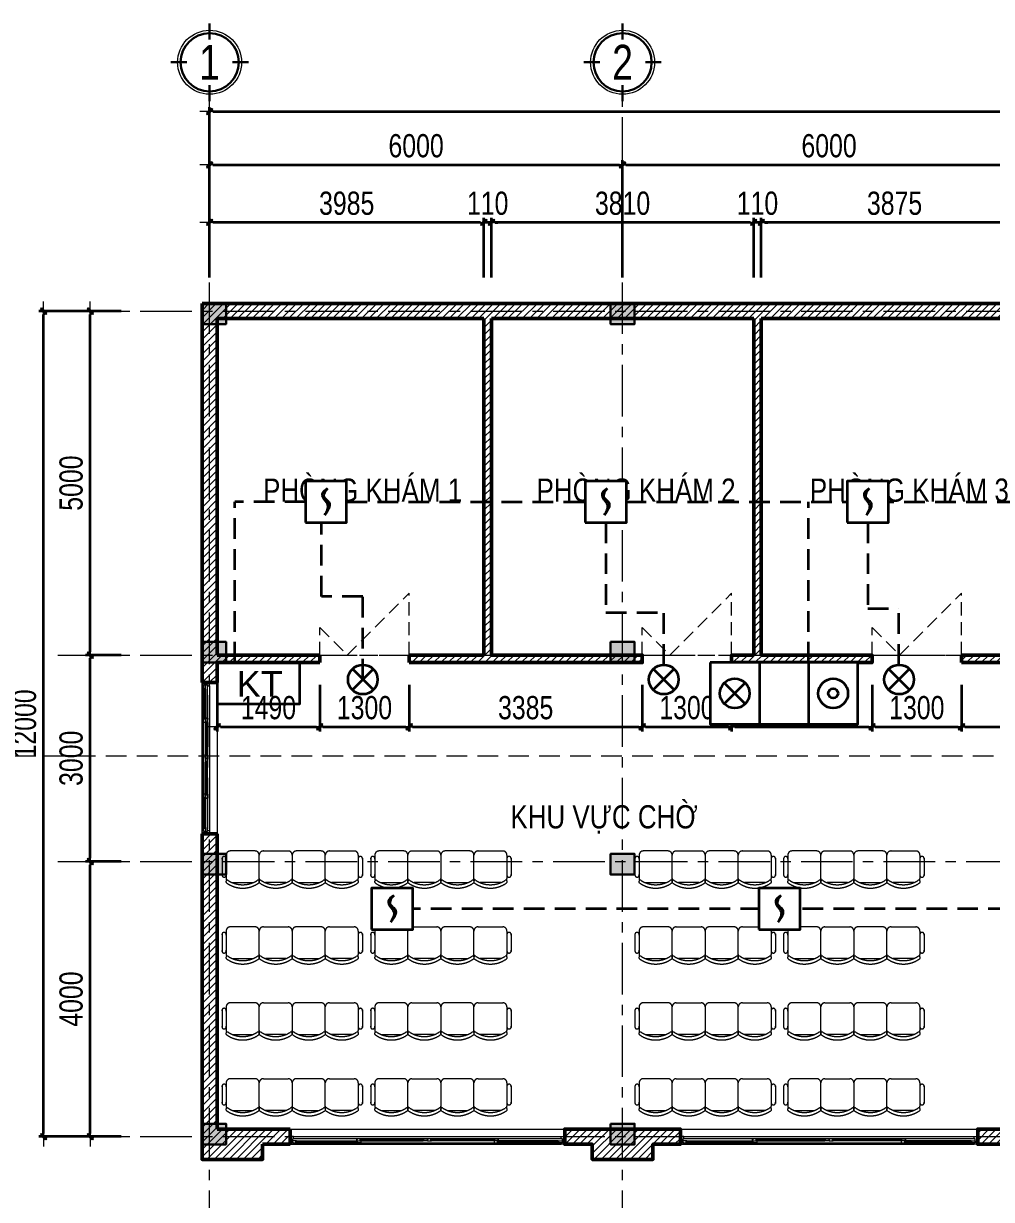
# Model space of a CAD drawing. Header units: millimetres. Extents: x 1109421 to 1726579, y -247837 to 144927.
# Drawn here: x 1458229 to 1472292, y -131558 to -114464 of the extents above; entities that cross this region are included whole.
import ezdxf
from ezdxf.enums import TextEntityAlignment as Align

# ---------------------------------------------------------------- set-up
doc = ezdxf.new("R2010")
doc.units = ezdxf.units.MM
doc.header["$LTSCALE"] = 600
doc.header["$MEASUREMENT"] = 0
doc.set_wipeout_variables(frame=1)
for name, pattern in [('00_Hidden', [2.4, 1.6, -0.8]), ('CENTER', [2, 1.25, -0.25, 0.25, -0.25]), ('DASHED', [0.75, 0.5, -0.25]), ('HIDDEN', [0.375, 0.25, -0.125])]:
    doc.linetypes.add(name, pattern=pattern)
doc.layers.get('0').update_dxf_attribs({"lineweight": 0})
doc.layers.get('Defpoints').update_dxf_attribs({"lineweight": 0})
for name, color, linetype, lineweight in [('0.15_Cua', 144, 'Continuous', 15), ('cat1', 30, 'Continuous', 50), ('cat2', 22, 'Continuous', 30), ('dim', 144, 'Continuous', 13), ('hatch1', 136, 'Continuous', 9), ('LC ISO', 153, 'Continuous', 13), ('LC MANH DUT', 35, 'HIDDEN', 5), ('LC Text2', 7, 'Continuous', 25), ('Noi that', 35, 'Continuous', 9), ('PCCC - BAOCHAY - THIETBI', 6, 'Continuous', 35), ('PCCC-BAO CHAY - DAY', 3, 'DASHED', 35), ('PCCC-BAOCHAY-THIETBI', 6, 'Continuous', 35), ('thay1', 63, 'Continuous', 18), ('truc', 76, 'CENTER', 9)]:
    doc.layers.add(name, color=color, linetype=linetype, lineweight=lineweight)
doc.styles.add('chu theo TCVN', font='arial.ttf')
doc.styles.add('EG 1', font='VHAVANB.TTF')
doc.styles.add('HOATBIF', font='hoatbif.shx', dxfattribs={"width": 0.8})
doc.styles.add('T2', font='VHARIAL.TTF', dxfattribs={"width": 0.8})
doc.styles.add('Tahoma', font='tahoma.ttf')
doc.dimstyles.new('1-135', dxfattribs={"dimscale": 135, "dimtxt": 2.5, "dimasz": 0.35, "dimexe": 0.5, "dimexo": 0, "dimgap": 0.8, "dimtad": 1, "dimdec": 0, "dimzin": 0, "dimdsep": 46, "dimtxsty": 'HOATBIF', "dimblk1": 'DOT', "dimblk2": 'DOT', "dimsah": 1, "dimcen": -1, "dimdle": 1, "dimclrd": 256, "dimclre": 256, "dimclrt": 4, "dimadec": 3, "dimazin": 2, "dimtfac": 0.333333, "dimtdec": 0, "dimtix": 1, "dimtmove": 2, "dimatfit": 3, "dimldrblk": 'DOT', "dimfxl": 1, "dimtvp": 0.833333, "dimtolj": 1, "dimtzin": 0, "dimarcsym": 0})

# ---------------------------------------------------------------- blocks, each defined once
blk = doc.blocks.new('DOT')
at = {"layer": 'dim'}
for p, q in [((-3, 0), (3, 0)), ((-1, -1), (1, 1))]:
    blk.add_line(p, q, dxfattribs=at)
blk.add_lwpolyline([(0.5, 1), (-1, -0.5), (-0.5, -1), (1, 0.5)], close=True, dxfattribs=at)
blk = doc.blocks.new('*D2103')
at = {"layer": 'Defpoints', "color": 0, "transparency": 16777216}
for p in [(45653, 105721), (3853, 103308), (45653, 103308)]:
    blk.add_point(p, dxfattribs=at)
at = {"layer": 'dim', "lineweight": -2, "transparency": 16777216}
for p, q in [((3853, 103308), (3853, 105788)), ((3900, 105721), (45606, 105721)), ((45653, 103308), (45653, 105788))]:
    blk.add_line(p, q, dxfattribs=at)
at = {"layer": 'dim', "lineweight": -2, "transparency": 16777216, "xscale": 47.25, "yscale": 47.25, "zscale": 47.25, "rotation": 180}
blk.add_blockref('DOT', (3853, 105721), dxfattribs=at)
at = {"layer": 'dim', "lineweight": -2, "transparency": 16777216, "xscale": 47.25, "yscale": 47.25, "zscale": 47.25}
blk.add_blockref('DOT', (45653, 105721), dxfattribs=at)
at = {"layer": 'dim', "color": 4, "transparency": 16777216, "insert": (25802, 105997), "char_height": 337.5, "attachment_point": 5, "style": 'HOATBIF'}
blk.add_mtext('\\A1;41800', dxfattribs=at)
blk = doc.blocks.new('_Dot')
at = {"color": 0, "linetype": 'ByBlock', "lineweight": -2}
blk.add_line((-0.5, 0), (-1, 0), dxfattribs=at)
at = {"color": 0, "linetype": 'ByBlock', "const_width": 0.5}
blk.add_lwpolyline([(-0.25, 0, 1), (0.25, 0, 1)], format="xyb", close=True, dxfattribs=at)
blk = doc.blocks.new('*D2104')
at = {"layer": 'Defpoints', "color": 0, "transparency": 16777216}
for p in [(9853, 104946), (3853, 103308), (9853, 103308)]:
    blk.add_point(p, dxfattribs=at)
at = {"layer": 'dim', "lineweight": -2, "transparency": 16777216}
for p, q in [((3853, 103308), (3853, 105013)), ((9853, 103308), (9853, 105013)), ((3900, 104946), (9806, 104946))]:
    blk.add_line(p, q, dxfattribs=at)
at = {"layer": 'dim', "lineweight": -2, "transparency": 16777216, "xscale": 47.25, "yscale": 47.25, "zscale": 47.25, "rotation": 180}
blk.add_blockref('DOT', (3853, 104946), dxfattribs=at)
at = {"layer": 'dim', "lineweight": -2, "transparency": 16777216, "xscale": 47.25, "yscale": 47.25, "zscale": 47.25}
blk.add_blockref('DOT', (9853, 104946), dxfattribs=at)
at = {"layer": 'dim', "color": 4, "transparency": 16777216, "insert": (6853, 105223), "char_height": 337.5, "attachment_point": 5, "style": 'HOATBIF'}
blk.add_mtext('\\A1;6000', dxfattribs=at)
blk = doc.blocks.new('*D2105')
at = {"layer": 'Defpoints', "color": 0, "transparency": 16777216}
for p in [(15853, 104946), (9853, 103308), (15853, 103308)]:
    blk.add_point(p, dxfattribs=at)
at = {"layer": 'dim', "lineweight": -2, "transparency": 16777216}
for p, q in [((9853, 103308), (9853, 105013)), ((15853, 103308), (15853, 105013)), ((9900, 104946), (15806, 104946))]:
    blk.add_line(p, q, dxfattribs=at)
at = {"layer": 'dim', "lineweight": -2, "transparency": 16777216, "xscale": 47.25, "yscale": 47.25, "zscale": 47.25, "rotation": 180}
blk.add_blockref('DOT', (9853, 104946), dxfattribs=at)
at = {"layer": 'dim', "lineweight": -2, "transparency": 16777216, "xscale": 47.25, "yscale": 47.25, "zscale": 47.25}
blk.add_blockref('DOT', (15853, 104946), dxfattribs=at)
at = {"layer": 'dim', "color": 4, "transparency": 16777216, "insert": (12853, 105223), "char_height": 337.5, "attachment_point": 5, "style": 'HOATBIF'}
blk.add_mtext('\\A1;6000', dxfattribs=at)
blk = doc.blocks.new('KyHieu TrucDinhVi')
at = {"color": 7, "lineweight": 30}
for p, q in [((0, 2.36), (0, 4)), ((-2.36, 0), (-4, 0)), ((2.36, 0), (4, 0)), ((0, -2.36), (0, -4))]:
    blk.add_line(p, q, dxfattribs=at)
blk.add_circle((0, 0), 3.3)
blk.add_circle((0, 0), 3, dxfattribs=at)
at = {"ltscale": 20, "style": 'Tahoma'}
blk.add_attdef('AA', text='', height=3, dxfattribs=at).set_placement((0, 0), align=Align.MIDDLE_CENTER)
blk = doc.blocks.new('*D2101')
at = {"layer": 'Defpoints', "color": 0, "transparency": 16777216}
for p in [(2119, 94821), (2567, 94821), (2567, 90821)]:
    blk.add_point(p, dxfattribs=at)
at = {"layer": 'dim', "lineweight": -2, "transparency": 16777216}
for p, q in [((2567, 94821), (2051, 94821)), ((2119, 90869), (2119, 94774)), ((2567, 90821), (2051, 90821))]:
    blk.add_line(p, q, dxfattribs=at)
at = {"layer": 'dim', "lineweight": -2, "transparency": 16777216, "xscale": 47.25, "yscale": 47.25, "zscale": 47.25}
for p, rotation in [((2119, 94821), 90), ((2119, 90821), 270)]:
    blk.add_blockref('DOT', p, dxfattribs=dict(at, rotation=rotation))
at = {"layer": 'dim', "color": 4, "transparency": 16777216, "insert": (1842, 92821), "char_height": 337.5, "attachment_point": 5, "rotation": 90, "style": 'HOATBIF'}
blk.add_mtext('\\A1;4000', dxfattribs=at)
blk = doc.blocks.new('*D2102')
at = {"layer": 'Defpoints', "color": 0, "transparency": 16777216}
for p in [(1441, 102821), (2567, 102821), (2567, 90821)]:
    blk.add_point(p, dxfattribs=at)
at = {"layer": 'dim', "lineweight": -2, "transparency": 16777216}
for p, q in [((2567, 102821), (1374, 102821)), ((1441, 90869), (1441, 102774)), ((2567, 90821), (1374, 90821))]:
    blk.add_line(p, q, dxfattribs=at)
at = {"layer": 'dim', "lineweight": -2, "transparency": 16777216, "xscale": 47.25, "yscale": 47.25, "zscale": 47.25}
for p, rotation in [((1441, 102821), 90), ((1441, 90821), 270)]:
    blk.add_blockref('DOT', p, dxfattribs=dict(at, rotation=rotation))
at = {"layer": 'dim', "color": 4, "transparency": 16777216, "insert": (1165, 96821), "char_height": 337.5, "attachment_point": 5, "rotation": 90, "style": 'HOATBIF'}
blk.add_mtext('\\A1;12000', dxfattribs=at)
blk = doc.blocks.new('dfdfdffđ')
at = {"layer": 'Noi that', "linetype": '00_Hidden'}
for p, q in [((954197, -6316), (954197, -6571)), ((954257, -6273), (954257, -6613)), ((954677, -6213), (954317, -6213)), ((954737, -6613), (954737, -6273)), ((954737, -6613), (954737, -6273)), ((954797, -6213), (955157, -6213)), ((955217, -6273), (955217, -6613)), ((955217, -6273), (955217, -6613)), ((955637, -6213), (955277, -6213)), ((955697, -6613), (955697, -6273)), ((955697, -6613), (955697, -6273)), ((955757, -6213), (956117, -6213)), ((956177, -6273), (956177, -6613)), ((956237, -6316), (956237, -6571)), ((954348, -6673), (954646, -6673)), ((955126, -6673), (954828, -6673)), ((955308, -6673), (955606, -6673)), ((956086, -6673), (955788, -6673))]:
    blk.add_line(p, q, dxfattribs=at)
for centre, radius, start, end in [((954227, -6324), 31.2, 343.7398, 196.2602), ((954317, -6273), 60, 90, 180), ((954677, -6273), 60, 0, 90), ((954797, -6273), 60, 90, 180), ((955157, -6273), 60, 0, 90), ((955277, -6273), 60, 90, 180), ((955637, -6273), 60, 0, 90), ((955757, -6273), 60, 90, 180), ((956117, -6273), 60, 0, 90), ((956207, -6324), 31.2, 343.7398, 196.2602), ((954227, -6562), 31.2, 163.7398, 16.2602), ((954275, -6660), 21.9, 57.9726, 216.6901), ((954317, -6613), 60, 180, 207.5844), ((954497, -6310), 393, 237.5758, 302.4242), ((954720, -6660), 21.9, 323.3099, 122.0274), ((954677, -6613), 60, 332.4156, 0), ((954755, -6660), 21.9, 57.9726, 216.6901), ((954797, -6613), 60, 180, 207.5844), ((954977, -6310), 393, 237.5758, 302.4242), ((955200, -6660), 21.9, 323.3099, 122.0274), ((955157, -6613), 60, 332.4156, 0), ((955235, -6660), 21.9, 57.9726, 216.6901), ((955277, -6613), 60, 180, 207.5844), ((955457, -6310), 393, 237.5758, 302.4242), ((955680, -6660), 21.9, 323.3099, 122.0274), ((955637, -6613), 60, 332.4156, 0), ((955715, -6660), 21.9, 57.9726, 216.6901), ((955757, -6613), 60, 180, 207.5844), ((955937, -6310), 393, 237.5758, 302.4242), ((956160, -6660), 21.9, 323.3099, 122.0274), ((956117, -6613), 60, 332.4156, 0), ((956207, -6562), 31.2, 163.7398, 16.2602), ((954497, -6353), 400, 233.1301, 306.8699), ((954977, -6353), 400, 233.1301, 306.8699), ((955457, -6353), 400, 233.1301, 306.8699), ((955937, -6353), 400, 233.1301, 306.8699)]:
    blk.add_arc(centre, radius, start, end, dxfattribs=at)
blk = doc.blocks.new('*D2099')
at = {"layer": 'Defpoints', "color": 0, "transparency": 16777216}
for p in [(2119, 97821), (2567, 97821), (2567, 94821)]:
    blk.add_point(p, dxfattribs=at)
at = {"layer": 'dim', "lineweight": -2, "transparency": 16777216}
for p, q in [((2567, 97821), (2051, 97821)), ((2119, 94869), (2119, 97774)), ((2567, 94821), (2051, 94821))]:
    blk.add_line(p, q, dxfattribs=at)
at = {"layer": 'dim', "lineweight": -2, "transparency": 16777216, "xscale": 47.25, "yscale": 47.25, "zscale": 47.25}
for p, rotation in [((2119, 97821), 90), ((2119, 94821), 270)]:
    blk.add_blockref('DOT', p, dxfattribs=dict(at, rotation=rotation))
at = {"layer": 'dim', "color": 4, "transparency": 16777216, "insert": (1842, 96321), "char_height": 337.5, "attachment_point": 5, "rotation": 90, "style": 'HOATBIF'}
blk.add_mtext('\\A1;3000', dxfattribs=at)
blk = doc.blocks.new('*D2100')
at = {"layer": 'Defpoints', "color": 0, "transparency": 16777216}
for p in [(2119, 102821), (2567, 102821), (2567, 97821)]:
    blk.add_point(p, dxfattribs=at)
at = {"layer": 'dim', "lineweight": -2, "transparency": 16777216}
for p, q in [((2567, 102821), (2051, 102821)), ((2119, 97869), (2119, 102774)), ((2567, 97821), (2051, 97821))]:
    blk.add_line(p, q, dxfattribs=at)
at = {"layer": 'dim', "lineweight": -2, "transparency": 16777216, "xscale": 47.25, "yscale": 47.25, "zscale": 47.25}
for p, rotation in [((2119, 102821), 90), ((2119, 97821), 270)]:
    blk.add_blockref('DOT', p, dxfattribs=dict(at, rotation=rotation))
at = {"layer": 'dim', "color": 4, "transparency": 16777216, "insert": (1842, 100321), "char_height": 337.5, "attachment_point": 5, "rotation": 90, "style": 'HOATBIF'}
blk.add_mtext('\\A1;5000', dxfattribs=at)
blk = doc.blocks.new('COT BT')
at = {"layer": 'cat2', "ltscale": 2}
h = blk.add_hatch(color=256, dxfattribs=at)
h.dxf.hatch_style = 1
h.paths.add_polyline_path([(240, 190), (-110, 190), (-110, -110), (240, -110)])
blk.add_lwpolyline([(-110, 190), (240, 190), (240, -110), (-110, -110)], close=True, dxfattribs=at)
blk = doc.blocks.new('*D2183')
at = {"layer": 'Defpoints', "color": 0, "transparency": 16777216}
for p in [(11868, 104111), (11868, 103308), (15743, 103308)]:
    blk.add_point(p, dxfattribs=at)
at = {"layer": 'dim', "lineweight": -2, "transparency": 16777216}
for p, q in [((11868, 103308), (11868, 104178)), ((15696, 104111), (11915, 104111)), ((15743, 103308), (15743, 104178))]:
    blk.add_line(p, q, dxfattribs=at)
at = {"layer": 'dim', "lineweight": -2, "transparency": 16777216, "xscale": 47.25, "yscale": 47.25, "zscale": 47.25, "rotation": 180}
blk.add_blockref('DOT', (11868, 104111), dxfattribs=at)
at = {"layer": 'dim', "lineweight": -2, "transparency": 16777216, "xscale": 47.25, "yscale": 47.25, "zscale": 47.25}
blk.add_blockref('DOT', (15743, 104111), dxfattribs=at)
at = {"layer": 'dim', "color": 4, "transparency": 16777216, "insert": (13805, 104387), "char_height": 337.5, "attachment_point": 5, "style": 'HOATBIF'}
blk.add_mtext('\\A1;3875', dxfattribs=at)
blk = doc.blocks.new('*D2184')
at = {"layer": 'Defpoints', "color": 0, "transparency": 16777216}
for p in [(11758, 104111), (11758, 103308), (11868, 103308)]:
    blk.add_point(p, dxfattribs=at)
at = {"layer": 'dim', "lineweight": -2, "transparency": 16777216}
for p, q in [((11711, 104111), (11663, 104111)), ((11758, 103308), (11758, 104178)), ((11868, 104111), (11758, 104111)), ((11868, 103308), (11868, 104178)), ((11915, 104111), (11962, 104111))]:
    blk.add_line(p, q, dxfattribs=at)
at = {"layer": 'dim', "lineweight": -2, "transparency": 16777216, "xscale": 47.25, "yscale": 47.25, "zscale": 47.25}
blk.add_blockref('DOT', (11758, 104111), dxfattribs=at)
at = {"layer": 'dim', "lineweight": -2, "transparency": 16777216, "xscale": 47.25, "yscale": 47.25, "zscale": 47.25, "rotation": 180}
blk.add_blockref('DOT', (11868, 104111), dxfattribs=at)
at = {"layer": 'dim', "color": 4, "transparency": 16777216, "insert": (11813, 104387), "char_height": 337.5, "attachment_point": 5, "style": 'HOATBIF'}
blk.add_mtext('\\A1;110', dxfattribs=at)
blk = doc.blocks.new('*D2185')
at = {"layer": 'Defpoints', "color": 0, "transparency": 16777216}
for p in [(7948, 104111), (7948, 103308), (11758, 103308)]:
    blk.add_point(p, dxfattribs=at)
at = {"layer": 'dim', "lineweight": -2, "transparency": 16777216}
for p, q in [((7948, 103308), (7948, 104178)), ((11711, 104111), (7995, 104111)), ((11758, 103308), (11758, 104178))]:
    blk.add_line(p, q, dxfattribs=at)
at = {"layer": 'dim', "lineweight": -2, "transparency": 16777216, "xscale": 47.25, "yscale": 47.25, "zscale": 47.25, "rotation": 180}
blk.add_blockref('DOT', (7948, 104111), dxfattribs=at)
at = {"layer": 'dim', "lineweight": -2, "transparency": 16777216, "xscale": 47.25, "yscale": 47.25, "zscale": 47.25}
blk.add_blockref('DOT', (11758, 104111), dxfattribs=at)
at = {"layer": 'dim', "color": 4, "transparency": 16777216, "insert": (9853, 104387), "char_height": 337.5, "attachment_point": 5, "style": 'HOATBIF'}
blk.add_mtext('\\A1;3810', dxfattribs=at)
blk = doc.blocks.new('*D2186')
at = {"layer": 'Defpoints', "color": 0, "transparency": 16777216}
for p in [(7838, 104111), (7838, 103308), (7948, 103308)]:
    blk.add_point(p, dxfattribs=at)
at = {"layer": 'dim', "lineweight": -2, "transparency": 16777216}
for p, q in [((7791, 104111), (7743, 104111)), ((7838, 103308), (7838, 104178)), ((7948, 104111), (7838, 104111)), ((7948, 103308), (7948, 104178)), ((7995, 104111), (8042, 104111))]:
    blk.add_line(p, q, dxfattribs=at)
at = {"layer": 'dim', "lineweight": -2, "transparency": 16777216, "xscale": 47.25, "yscale": 47.25, "zscale": 47.25}
blk.add_blockref('DOT', (7838, 104111), dxfattribs=at)
at = {"layer": 'dim', "lineweight": -2, "transparency": 16777216, "xscale": 47.25, "yscale": 47.25, "zscale": 47.25, "rotation": 180}
blk.add_blockref('DOT', (7948, 104111), dxfattribs=at)
at = {"layer": 'dim', "color": 4, "transparency": 16777216, "insert": (7893, 104387), "char_height": 337.5, "attachment_point": 5, "style": 'HOATBIF'}
blk.add_mtext('\\A1;110', dxfattribs=at)
blk = doc.blocks.new('*D2187')
at = {"layer": 'Defpoints', "color": 0, "transparency": 16777216}
for p in [(3853, 104111), (3853, 103308), (7838, 103308)]:
    blk.add_point(p, dxfattribs=at)
at = {"layer": 'dim', "lineweight": -2, "transparency": 16777216}
for p, q in [((3853, 103308), (3853, 104178)), ((7791, 104111), (3900, 104111)), ((7838, 103308), (7838, 104178))]:
    blk.add_line(p, q, dxfattribs=at)
at = {"layer": 'dim', "lineweight": -2, "transparency": 16777216, "xscale": 47.25, "yscale": 47.25, "zscale": 47.25, "rotation": 180}
blk.add_blockref('DOT', (3853, 104111), dxfattribs=at)
at = {"layer": 'dim', "lineweight": -2, "transparency": 16777216, "xscale": 47.25, "yscale": 47.25, "zscale": 47.25}
blk.add_blockref('DOT', (7838, 104111), dxfattribs=at)
at = {"layer": 'dim', "color": 4, "transparency": 16777216, "insert": (5845, 104387), "char_height": 337.5, "attachment_point": 5, "style": 'HOATBIF'}
blk.add_mtext('\\A1;3985', dxfattribs=at)
blk = doc.blocks.new('*U619')
for p, q in [((50, 0), (3940, 0)), ((50, -110), (3940, -110)), ((95, -20), (968, -20)), ((1028, -50), (1935, -50)), ((1028, -80), (1935, -80)), ((2963, -50), (2055, -50)), ((2963, -80), (2055, -80)), ((3895, -20), (3023, -20)), ((3895, -50), (3023, -50))]:
    blk.add_line(p, q)
at = {"color": 8, "lineweight": 5}
for p, q in [((50, -20), (3940, -20)), ((3940, -80), (50, -80)), ((95, -30), (968, -30)), ((95, -40), (968, -40)), ((95, -50), (968, -50)), ((1028, -60), (1935, -60)), ((1028, -70), (1935, -70)), ((2963, -60), (2055, -60)), ((2963, -70), (2055, -70)), ((3895, -30), (3023, -30)), ((3895, -40), (3023, -40))]:
    blk.add_line(p, q, dxfattribs=at)
for points in [[(50, -20), (35, -20), (35, -80), (50, -80), (50, -110), (0, -110), (0, 0), (0, 0), (0, 0), (50, 0), (50, -20), (35, -20)], [(3940, -20), (3955, -20), (3955, -80), (3940, -80), (3940, -110), (3990, -110), (3990, 0), (3990, 0), (3990, 0), (3940, 0), (3940, -20), (3955, -20)], [(95, -40), (95, -50), (35, -50), (35, -20), (95, -20), (95, -30), (85, -30), (85, -40), (95, -40)], [(968, -40), (968, -50), (1028, -50), (1028, -20), (968, -20), (968, -30), (978, -30), (978, -40), (968, -40)], [(1028, -70), (1028, -80), (968, -80), (968, -50), (1028, -50), (1028, -60), (1018, -60), (1018, -70), (1028, -70)], [(968, -50), (968, -80), (983, -80)], [(1935, -70), (1935, -80), (1995, -80), (1995, -50), (1935, -50), (1935, -60), (1945, -60), (1945, -70), (1935, -70)], [(1995, -50), (1995, -80), (1980, -80)], [(1995, -50), (1995, -80), (2010, -80)], [(2055, -70), (2055, -80), (1995, -80), (1995, -50), (2055, -50), (2055, -60), (2045, -60), (2045, -70), (2055, -70)], [(3023, -40), (3023, -50), (2963, -50), (2963, -20), (3023, -20), (3023, -30), (3013, -30), (3013, -40), (3023, -40)], [(2963, -70), (2963, -80), (3023, -80), (3023, -50), (2963, -50), (2963, -60), (2973, -60), (2973, -70), (2963, -70)], [(3023, -50), (3023, -80), (3008, -80)], [(3895, -40), (3895, -50), (3955, -50), (3955, -20), (3895, -20), (3895, -30), (3905, -30), (3905, -40), (3895, -40)]]:
    blk.add_lwpolyline(points)
for centre, start, end in [((94, -32), 14.2151, 83.5658), ((94, -38), 276.4342, 345.7849), ((968, -32), 96.4342, 165.7849), ((968, -38), 194.2151, 263.5658), ((1027, -62), 14.2151, 83.5658), ((1027, -68), 276.4342, 345.7849), ((1936, -62), 96.4342, 165.7849), ((1936, -68), 194.2151, 263.5658), ((2054, -62), 14.2151, 83.5658), ((2054, -68), 276.4342, 345.7849), ((2963, -62), 96.4342, 165.7849), ((2963, -68), 194.2151, 263.5658), ((3022, -32), 14.2151, 83.5658), ((3022, -38), 276.4342, 345.7849), ((3896, -32), 96.4342, 165.7849), ((3896, -38), 194.2151, 263.5658)]:
    blk.add_arc(centre, 8.25, start, end, dxfattribs=at)
blk = doc.blocks.new('*U618')
for p, q in [((50, 0), (4270, 0)), ((50, -110), (4270, -110)), ((95, -20), (1050, -20)), ((1110, -50), (2100, -50)), ((1110, -80), (2100, -80)), ((3210, -50), (2220, -50)), ((3210, -80), (2220, -80)), ((4225, -20), (3270, -20)), ((4225, -50), (3270, -50))]:
    blk.add_line(p, q)
at = {"color": 8, "lineweight": 5}
for p, q in [((50, -20), (4270, -20)), ((4270, -80), (50, -80)), ((95, -30), (1050, -30)), ((95, -40), (1050, -40)), ((95, -50), (1050, -50)), ((1110, -60), (2100, -60)), ((1110, -70), (2100, -70)), ((3210, -60), (2220, -60)), ((3210, -70), (2220, -70)), ((4225, -30), (3270, -30)), ((4225, -40), (3270, -40))]:
    blk.add_line(p, q, dxfattribs=at)
for points in [[(50, -20), (35, -20), (35, -80), (50, -80), (50, -110), (0, -110), (0, 0), (0, 0), (0, 0), (50, 0), (50, -20), (35, -20)], [(4270, -20), (4285, -20), (4285, -80), (4270, -80), (4270, -110), (4320, -110), (4320, 0), (4320, 0), (4320, 0), (4270, 0), (4270, -20), (4285, -20)], [(95, -40), (95, -50), (35, -50), (35, -20), (95, -20), (95, -30), (85, -30), (85, -40), (95, -40)], [(1050, -40), (1050, -50), (1110, -50), (1110, -20), (1050, -20), (1050, -30), (1060, -30), (1060, -40), (1050, -40)], [(1110, -70), (1110, -80), (1050, -80), (1050, -50), (1110, -50), (1110, -60), (1100, -60), (1100, -70), (1110, -70)], [(1050, -50), (1050, -80), (1065, -80)], [(2100, -70), (2100, -80), (2160, -80), (2160, -50), (2100, -50), (2100, -60), (2110, -60), (2110, -70), (2100, -70)], [(2160, -50), (2160, -80), (2145, -80)], [(2160, -50), (2160, -80), (2175, -80)], [(2220, -70), (2220, -80), (2160, -80), (2160, -50), (2220, -50), (2220, -60), (2210, -60), (2210, -70), (2220, -70)], [(3270, -40), (3270, -50), (3210, -50), (3210, -20), (3270, -20), (3270, -30), (3260, -30), (3260, -40), (3270, -40)], [(3210, -70), (3210, -80), (3270, -80), (3270, -50), (3210, -50), (3210, -60), (3220, -60), (3220, -70), (3210, -70)], [(3270, -50), (3270, -80), (3255, -80)], [(4225, -40), (4225, -50), (4285, -50), (4285, -20), (4225, -20), (4225, -30), (4235, -30), (4235, -40), (4225, -40)]]:
    blk.add_lwpolyline(points)
for centre, start, end in [((94, -32), 14.2151, 83.5658), ((94, -38), 276.4342, 345.7849), ((1051, -32), 96.4342, 165.7849), ((1051, -38), 194.2151, 263.5658), ((1109, -62), 14.2151, 83.5658), ((1109, -68), 276.4342, 345.7849), ((2101, -62), 96.4342, 165.7849), ((2101, -68), 194.2151, 263.5658), ((2219, -62), 14.2151, 83.5658), ((2219, -68), 276.4342, 345.7849), ((3211, -62), 96.4342, 165.7849), ((3211, -68), 194.2151, 263.5658), ((3269, -32), 14.2151, 83.5658), ((3269, -38), 276.4342, 345.7849), ((4226, -32), 96.4342, 165.7849), ((4226, -38), 194.2151, 263.5658)]:
    blk.add_arc(centre, 8.25, start, end, dxfattribs=at)
blk = doc.blocks.new('*U605')
for p, q in [((50, 0), (2151, 0)), ((50, -110), (2151, -110)), ((95, -20), (520, -20)), ((580, -50), (1040, -50)), ((580, -80), (1040, -80)), ((1621, -50), (1160, -50)), ((1621, -80), (1160, -80)), ((2106, -20), (1681, -20)), ((2106, -50), (1681, -50))]:
    blk.add_line(p, q)
at = {"color": 8, "lineweight": 5}
for p, q in [((50, -20), (2151, -20)), ((2151, -80), (50, -80)), ((95, -30), (520, -30)), ((95, -40), (520, -40)), ((95, -50), (520, -50)), ((580, -60), (1040, -60)), ((580, -70), (1040, -70)), ((1621, -60), (1160, -60)), ((1621, -70), (1160, -70)), ((2106, -30), (1681, -30)), ((2106, -40), (1681, -40))]:
    blk.add_line(p, q, dxfattribs=at)
for points in [[(50, -20), (35, -20), (35, -80), (50, -80), (50, -110), (0, -110), (0, 0), (0, 0), (0, 0), (50, 0), (50, -20), (35, -20)], [(2151, -20), (2166, -20), (2166, -80), (2151, -80), (2151, -110), (2201, -110), (2201, 0), (2201, 0), (2201, 0), (2151, 0), (2151, -20), (2166, -20)], [(95, -40), (95, -50), (35, -50), (35, -20), (95, -20), (95, -30), (85, -30), (85, -40), (95, -40)], [(520, -40), (520, -50), (580, -50), (580, -20), (520, -20), (520, -30), (530, -30), (530, -40), (520, -40)], [(580, -70), (580, -80), (520, -80), (520, -50), (580, -50), (580, -60), (570, -60), (570, -70), (580, -70)], [(520, -50), (520, -80), (535, -80)], [(1040, -70), (1040, -80), (1100, -80), (1100, -50), (1040, -50), (1040, -60), (1050, -60), (1050, -70), (1040, -70)], [(1100, -50), (1100, -80), (1085, -80)], [(1100, -50), (1100, -80), (1115, -80)], [(1160, -70), (1160, -80), (1100, -80), (1100, -50), (1160, -50), (1160, -60), (1150, -60), (1150, -70), (1160, -70)], [(1681, -40), (1681, -50), (1621, -50), (1621, -20), (1681, -20), (1681, -30), (1671, -30), (1671, -40), (1681, -40)], [(1621, -70), (1621, -80), (1681, -80), (1681, -50), (1621, -50), (1621, -60), (1631, -60), (1631, -70), (1621, -70)], [(1681, -50), (1681, -80), (1666, -80)], [(2106, -40), (2106, -50), (2166, -50), (2166, -20), (2106, -20), (2106, -30), (2116, -30), (2116, -40), (2106, -40)]]:
    blk.add_lwpolyline(points)
for centre, start, end in [((94, -32), 14.2151, 83.5658), ((94, -38), 276.4342, 345.7849), ((521, -32), 96.4342, 165.7849), ((521, -38), 194.2151, 263.5658), ((579, -62), 14.2151, 83.5658), ((579, -68), 276.4342, 345.7849), ((1041, -62), 96.4342, 165.7849), ((1041, -68), 194.2151, 263.5658), ((1160, -62), 14.2151, 83.5658), ((1160, -68), 276.4342, 345.7849), ((1622, -62), 96.4342, 165.7849), ((1622, -68), 194.2151, 263.5658), ((1680, -32), 14.2151, 83.5658), ((1680, -38), 276.4342, 345.7849), ((2107, -32), 96.4342, 165.7849), ((2107, -38), 194.2151, 263.5658)]:
    blk.add_arc(centre, 8.25, start, end, dxfattribs=at)
blk = doc.blocks.new('*D2113')
at = {"layer": 'Defpoints', "color": 0, "transparency": 16777216}
for p in [(3963, 97391), (5453, 97391), (5453, 96778)]:
    blk.add_point(p, dxfattribs=at)
at = {"layer": 'dim', "lineweight": -2, "transparency": 16777216}
for p, q in [((3963, 97391), (3963, 96711)), ((5453, 97391), (5453, 96711)), ((4010, 96778), (5406, 96778))]:
    blk.add_line(p, q, dxfattribs=at)
at = {"layer": 'dim', "lineweight": -2, "transparency": 16777216, "xscale": 47.25, "yscale": 47.25, "zscale": 47.25, "rotation": 180}
blk.add_blockref('DOT', (3963, 96778), dxfattribs=at)
at = {"layer": 'dim', "lineweight": -2, "transparency": 16777216, "xscale": 47.25, "yscale": 47.25, "zscale": 47.25}
blk.add_blockref('DOT', (5453, 96778), dxfattribs=at)
at = {"layer": 'dim', "color": 4, "transparency": 16777216, "insert": (4708, 97055), "char_height": 337.5, "attachment_point": 5, "style": 'HOATBIF'}
blk.add_mtext('\\A1;1490', dxfattribs=at)
blk = doc.blocks.new('*D2114')
at = {"layer": 'Defpoints', "color": 0, "transparency": 16777216}
for p in [(5453, 97391), (6753, 97391), (6753, 96778)]:
    blk.add_point(p, dxfattribs=at)
at = {"layer": 'dim', "lineweight": -2, "transparency": 16777216}
for p, q in [((5453, 97391), (5453, 96711)), ((6753, 97391), (6753, 96711)), ((5500, 96778), (6706, 96778))]:
    blk.add_line(p, q, dxfattribs=at)
at = {"layer": 'dim', "lineweight": -2, "transparency": 16777216, "xscale": 47.25, "yscale": 47.25, "zscale": 47.25, "rotation": 180}
blk.add_blockref('DOT', (5453, 96778), dxfattribs=at)
at = {"layer": 'dim', "lineweight": -2, "transparency": 16777216, "xscale": 47.25, "yscale": 47.25, "zscale": 47.25}
blk.add_blockref('DOT', (6753, 96778), dxfattribs=at)
at = {"layer": 'dim', "color": 4, "transparency": 16777216, "insert": (6103, 97055), "char_height": 337.5, "attachment_point": 5, "style": 'HOATBIF'}
blk.add_mtext('\\A1;1300', dxfattribs=at)
blk = doc.blocks.new('*D2115')
at = {"layer": 'Defpoints', "color": 0, "transparency": 16777216}
for p in [(6753, 97391), (10138, 97391), (10138, 96778)]:
    blk.add_point(p, dxfattribs=at)
at = {"layer": 'dim', "lineweight": -2, "transparency": 16777216}
for p, q in [((6753, 97391), (6753, 96711)), ((10138, 97391), (10138, 96711)), ((6800, 96778), (10091, 96778))]:
    blk.add_line(p, q, dxfattribs=at)
at = {"layer": 'dim', "lineweight": -2, "transparency": 16777216, "xscale": 47.25, "yscale": 47.25, "zscale": 47.25, "rotation": 180}
blk.add_blockref('DOT', (6753, 96778), dxfattribs=at)
at = {"layer": 'dim', "lineweight": -2, "transparency": 16777216, "xscale": 47.25, "yscale": 47.25, "zscale": 47.25}
blk.add_blockref('DOT', (10138, 96778), dxfattribs=at)
at = {"layer": 'dim', "color": 4, "transparency": 16777216, "insert": (8445, 97055), "char_height": 337.5, "attachment_point": 5, "style": 'HOATBIF'}
blk.add_mtext('\\A1;3385', dxfattribs=at)
blk = doc.blocks.new('*D2116')
at = {"layer": 'Defpoints', "color": 0, "transparency": 16777216}
for p in [(10138, 97391), (11438, 97391), (11438, 96778)]:
    blk.add_point(p, dxfattribs=at)
at = {"layer": 'dim', "lineweight": -2, "transparency": 16777216}
for p, q in [((10138, 97391), (10138, 96711)), ((11438, 97391), (11438, 96711)), ((10185, 96778), (11391, 96778))]:
    blk.add_line(p, q, dxfattribs=at)
at = {"layer": 'dim', "lineweight": -2, "transparency": 16777216, "xscale": 47.25, "yscale": 47.25, "zscale": 47.25, "rotation": 180}
blk.add_blockref('DOT', (10138, 96778), dxfattribs=at)
at = {"layer": 'dim', "lineweight": -2, "transparency": 16777216, "xscale": 47.25, "yscale": 47.25, "zscale": 47.25}
blk.add_blockref('DOT', (11438, 96778), dxfattribs=at)
at = {"layer": 'dim', "color": 4, "transparency": 16777216, "insert": (10788, 97055), "char_height": 337.5, "attachment_point": 5, "style": 'HOATBIF'}
blk.add_mtext('\\A1;1300', dxfattribs=at)
blk = doc.blocks.new('*D2117')
at = {"layer": 'Defpoints', "color": 0, "transparency": 16777216}
for p in [(11438, 97391), (13478, 97391), (13478, 96778)]:
    blk.add_point(p, dxfattribs=at)
at = {"layer": 'dim', "lineweight": -2, "transparency": 16777216}
for p, q in [((11438, 97391), (11438, 96711)), ((13478, 97391), (13478, 96711)), ((11485, 96778), (13431, 96778))]:
    blk.add_line(p, q, dxfattribs=at)
at = {"layer": 'dim', "lineweight": -2, "transparency": 16777216, "xscale": 47.25, "yscale": 47.25, "zscale": 47.25, "rotation": 180}
blk.add_blockref('DOT', (11438, 96778), dxfattribs=at)
at = {"layer": 'dim', "lineweight": -2, "transparency": 16777216, "xscale": 47.25, "yscale": 47.25, "zscale": 47.25}
blk.add_blockref('DOT', (13478, 96778), dxfattribs=at)
at = {"layer": 'dim', "color": 4, "transparency": 16777216, "insert": (12458, 97055), "char_height": 337.5, "attachment_point": 5, "style": 'HOATBIF'}
blk.add_mtext('\\A1;2040', dxfattribs=at)
blk = doc.blocks.new('*D2118')
at = {"layer": 'Defpoints', "color": 0, "transparency": 16777216}
for p in [(13478, 97391), (14778, 97391), (14778, 96778)]:
    blk.add_point(p, dxfattribs=at)
at = {"layer": 'dim', "lineweight": -2, "transparency": 16777216}
for p, q in [((13478, 97391), (13478, 96711)), ((14778, 97391), (14778, 96711)), ((13525, 96778), (14731, 96778))]:
    blk.add_line(p, q, dxfattribs=at)
at = {"layer": 'dim', "lineweight": -2, "transparency": 16777216, "xscale": 47.25, "yscale": 47.25, "zscale": 47.25, "rotation": 180}
blk.add_blockref('DOT', (13478, 96778), dxfattribs=at)
at = {"layer": 'dim', "lineweight": -2, "transparency": 16777216, "xscale": 47.25, "yscale": 47.25, "zscale": 47.25}
blk.add_blockref('DOT', (14778, 96778), dxfattribs=at)
at = {"layer": 'dim', "color": 4, "transparency": 16777216, "insert": (14128, 97055), "char_height": 337.5, "attachment_point": 5, "style": 'HOATBIF'}
blk.add_mtext('\\A1;1300', dxfattribs=at)
blk = doc.blocks.new('*D2119')
at = {"layer": 'Defpoints', "color": 0, "transparency": 16777216}
for p in [(14778, 97391), (19243, 97391), (19243, 96778)]:
    blk.add_point(p, dxfattribs=at)
at = {"layer": 'dim', "lineweight": -2, "transparency": 16777216}
for p, q in [((14778, 97391), (14778, 96711)), ((19243, 97391), (19243, 96711)), ((14825, 96778), (19196, 96778))]:
    blk.add_line(p, q, dxfattribs=at)
at = {"layer": 'dim', "lineweight": -2, "transparency": 16777216, "xscale": 47.25, "yscale": 47.25, "zscale": 47.25, "rotation": 180}
blk.add_blockref('DOT', (14778, 96778), dxfattribs=at)
at = {"layer": 'dim', "lineweight": -2, "transparency": 16777216, "xscale": 47.25, "yscale": 47.25, "zscale": 47.25}
blk.add_blockref('DOT', (19243, 96778), dxfattribs=at)
at = {"layer": 'dim', "color": 4, "transparency": 16777216, "insert": (17010, 97055), "char_height": 337.5, "attachment_point": 5, "style": 'HOATBIF'}
blk.add_mtext('\\A1;4465', dxfattribs=at)
blk = doc.blocks.new('HOP KY THUAT')
at = {"layer": 'PCCC-BAOCHAY-THIETBI'}
blk.add_lwpolyline([(0, 4), (0, 0), (8, 0), (8, 4)], close=True, dxfattribs=at)
at = {"layer": 'PCCC-BAOCHAY-THIETBI', "style": 'chu theo TCVN'}
blk.add_text('KT', height=2.5, dxfattribs=at).set_placement((1.89, 0.69))
blk = doc.blocks.new('TO HOP')
blk.add_wipeout([(0, 3.333), (0, 0), (8, 0), (8, 3.333)])
at = {"layer": 'PCCC - BAOCHAY - THIETBI'}
for p, q in [((2.667, 3.333), (2.667, 0)), ((5.333, 3.333), (5.333, 0)), ((0.765, 2.235), (1.902, 1.098)), ((0.765, 1.098), (1.902, 2.235))]:
    blk.add_line(p, q, dxfattribs=at)
blk.add_lwpolyline([(0, 3.333), (0, 0), (8, 0), (8, 3.333)], close=True, dxfattribs=at)
for centre, radius in [((1.333, 1.667), 0.804), ((6.667, 1.667), 0.804), ((6.667, 1.667), 0.264)]:
    blk.add_circle(centre, radius, dxfattribs=at)
blk = doc.blocks.new('DAU BAO KHOI')
blk.add_wipeout([(-2, 2), (-2, -2), (2, -2), (2, 2)])
at = {"layer": 'PCCC - BAOCHAY - THIETBI'}
blk.add_lwpolyline([(-2, -2), (2, -2), (2, 2), (-2, 2)], close=True, dxfattribs=at)
for points in [[(0.15, 1.3), (-0.36, 0.73), (-0.18, 0.21), (0.16, -0.29), (-0.15, -1.3)], [(0.15, 1.3), (-0.22, 0.49), (0.27, -0.05), (-0.15, -1.3)]]:
    blk.add_spline(points, degree=3, dxfattribs=at)
blk = doc.blocks.new('den bao chay phong')
at = {"layer": 'PCCC - BAOCHAY - THIETBI'}
for p, q in [((1153511, 58869), (1153816, 58564)), ((1153511, 58564), (1153816, 58869))]:
    blk.add_line(p, q, dxfattribs=at)
blk.add_ellipse((1153663, 58716), major_axis=(152, 152), ratio=1, start_param=5.497787, end_param=11.780972, dxfattribs=at)
blk = doc.blocks.new('A$C08333679')
at = {"layer": 'hatch1'}
h = blk.add_hatch(dxfattribs=at)
h.set_pattern_fill('ANSI31', color=256, scale=600)
h.set_pattern_definition([(45, (-2017327.61, 46159.94), (-53.0330086, 53.0330086), [])])
h.paths.add_polyline_path([(5022.8, 90931.4), (4622.8, 90931.4), (3962.8, 90931.4), (3962.8, 95221.4), (3742.8, 95221.4), (3742.8, 90711.4), (3742.8, 90491.4), (4622.8, 90491.4), (4622.8, 90711.4), (5022.8, 90711.4)])
h.paths.add_polyline_path([(10692.8, 90931.4), (10292.8, 90931.4), (9412.8, 90931.4), (9012.8, 90931.4), (9012.8, 90711.4), (9412.8, 90711.4), (9412.8, 90491.4), (10292.8, 90491.4), (10292.8, 90711.4), (10692.8, 90711.4)])
h.paths.add_polyline_path([(15412.8, 90931.4), (15012.8, 90931.4), (15012.8, 90711.4), (15412.8, 90711.4), (15412.8, 90491.4), (16292.8, 90491.4), (16292.8, 90711.4), (16692.8, 90711.4), (16692.8, 90931.4), (16292.8, 90931.4)])
h.paths.add_polyline_path([(21012.8, 90711.4), (21012.8, 90931.4), (20132.8, 90931.4), (19732.8, 90931.4), (19732.8, 90711.4), (20132.8, 90711.4), (20132.8, 90491.4), (21012.8, 90491.4)])
h.paths.add_polyline_path([(20682.8, 94931.4), (20462.8, 94931.4), (20462.8, 90931.4), (20682.8, 90931.4)])
h.paths.add_polyline_path([(23692.8, 90931.4), (22812.8, 90931.4), (22812.8, 90711.4), (22812.8, 90491.4), (23692.8, 90491.4)])
h.paths.add_polyline_path([(29292.8, 90931.4), (28892.8, 90931.4), (28012.8, 90931.4), (28012.8, 90711.4), (28012.8, 90491.4), (28892.8, 90491.4), (28892.8, 90711.4), (29292.8, 90711.4)])
h.paths.add_polyline_path([(35292.8, 90931.4), (34892.8, 90931.4), (34012.8, 90931.4), (33612.8, 90931.4), (33612.8, 90711.4), (34012.8, 90711.4), (34012.8, 90491.4), (34892.8, 90491.4), (34892.8, 90711.4), (35292.8, 90711.4)])
h.paths.add_polyline_path([(41477.8, 90931.4), (39877.8, 90931.4), (39877.8, 90711.4), (40277.8, 90711.4), (40277.8, 90271.4), (41477.8, 90271.4)])
h.paths.add_polyline_path([(41252.3, 90711.4), (41252.3, 90491.4), (40492.3, 90491.4), (40492.3, 90711.4)], flags=16)
h.paths.add_polyline_path([(45762.8, 90931.4), (44562.8, 90931.4), (44562.8, 90271.4), (45762.8, 90271.4)])
h.paths.add_polyline_path([(45542.8, 90711.4), (45542.8, 90491.4), (44782.8, 90491.4), (44782.8, 90711.4)], flags=16)
h.paths.add_polyline_path([(40452.8, 93581.4), (40342.8, 93581.4), (40342.8, 90931.4), (40452.8, 90931.4)])
h.paths.add_polyline_path([(45542.8, 94931.4), (40342.8, 94931.4), (40342.8, 94581.4), (40452.8, 94581.4), (40452.8, 94711.4), (45542.8, 94711.4)], flags=17)
h.paths.add_polyline_path([(43282.8, 96071.4), (43062.8, 96071.4), (43062.8, 94931.4), (43282.8, 94931.4)], flags=17)
h.paths.add_polyline_path([(45762.8, 102931.4), (3742.8, 102931.4), (3742.8, 97421.4), (3962.8, 97421.4), (3962.8, 97711.4), (5452.8, 97711.4), (5452.8, 97821.4), (3962.8, 97821.4), (3962.8, 102711.4), (7837.8, 102711.4), (7837.8, 97821.4), (6752.8, 97821.4), (6752.8, 97711.4), (7837.8, 97711.4), (7947.8, 97711.4), (10137.8, 97711.4), (10137.8, 97821.4), (7947.8, 97821.4), (7947.8, 102711.4), (11757.8, 102711.4), (11757.8, 97821.4), (11437.8, 97821.4), (11437.8, 97711.4), (11757.8, 97711.4), (11867.8, 97711.4), (13477.8, 97711.4), (13477.8, 97821.4), (11867.8, 97821.4), (11867.8, 102711.4), (15742.8, 102711.4), (15742.8, 97821.4), (14777.8, 97821.4), (14777.8, 97711.4), (19242.8, 97711.4), (19242.8, 97821.4), (15962.8, 97821.4), (15962.8, 102711.4), (20462.8, 102711.4), (20462.8, 97821.4), (20242.8, 97821.4), (20242.8, 97711.4), (21084.6, 97711.4), (21304.6, 97931.4), (20682.8, 97931.4), (20682.8, 102711.4), (23142.8, 102711.4), (23142.8, 97931.4), (22464.6, 97931.4), (22684.6, 97711.4), (23362.8, 97711.4), (25572.8, 97711.4), (25572.8, 97821.4), (23362.8, 97821.4), (23362.8, 102711.4), (28342.8, 102711.4), (28342.8, 97821.4), (28562.8, 97821.4), (28562.8, 102711.4), (32962.8, 102711.4), (32962.8, 97821.4), (31472.8, 97821.4), (31472.8, 97711.4), (34672.8, 97711.4), (34672.8, 97821.4), (33072.8, 97821.4), (33072.8, 102711.4), (37622.8, 102711.4), (37622.8, 97821.4), (35972.8, 97821.4), (35972.8, 97711.4), (37342.8, 97711.4), (39222.8, 97711.4), (39222.8, 97931.4), (37842.8, 97931.4), (37842.8, 102711.4), (40342.8, 102711.4), (40342.8, 97931.4), (40122.8, 97931.4), (40122.8, 97711.4), (40782.8, 97711.4), (40782.8, 97931.4), (40562.8, 97931.4), (40562.8, 102711.4), (43062.8, 102711.4), (43062.8, 96971.4), (43282.8, 96971.4), (43282.8, 102711.4), (45542.8, 102711.4), (45542.8, 92531.4), (45762.8, 92531.4)])
h.paths.add_polyline_path([(43062.8, 97931.4), (41682.8, 97931.4), (41682.8, 97711.4), (43062.8, 97711.4)], flags=17)
h.paths.add_polyline_path([(30172.8, 97821.4), (26872.8, 97821.4), (26872.8, 97711.4), (30172.8, 97711.4)], flags=17)
at = {"layer": 'cat1'}
for p, q in [((3742.8, 97421.4), (3742.8, 102931.4)), ((3742.8, 102931.4), (45762.8, 102931.4)), ((3962.8, 102711.4), (7837.8, 102711.4)), ((3962.8, 97821.4), (3962.8, 102711.4)), ((7837.8, 97821.4), (7837.8, 102711.4)), ((7947.8, 102711.4), (11757.8, 102711.4)), ((11867.8, 102711.4), (15742.8, 102711.4)), ((3962.8, 97821.4), (5452.8, 97821.4)), ((5452.8, 97821.4), (5452.8, 97711.4)), ((6752.8, 97711.4), (6752.8, 97821.4)), ((6752.8, 97821.4), (7837.8, 97821.4)), ((14777.8, 97711.4), (14777.8, 97821.4)), ((15742.8, 97821.4), (14777.8, 97821.4)), ((3962.8, 97421.4), (3962.8, 97711.4)), ((5452.8, 97711.4), (3962.8, 97711.4)), ((7837.8, 97711.4), (6752.8, 97711.4)), ((19242.8, 97711.4), (14777.8, 97711.4)), ((3742.8, 97421.4), (3962.8, 97421.4)), ((3742.8, 90711.4), (3742.8, 95221.4)), ((3742.8, 95221.4), (3962.8, 95221.4)), ((3962.8, 90931.4), (3962.8, 95221.4)), ((4622.8, 90931.4), (3962.8, 90931.4)), ((4622.8, 90931.4), (5022.8, 90931.4)), ((5022.8, 90931.4), (5022.8, 90711.4)), ((5022.8, 90711.4), (4622.8, 90711.4))]:
    blk.add_line(p, q, dxfattribs=at)
for points in [[(7947.8, 102711.4), (7947.8, 97821.4)], [(11757.8, 97821.4), (11757.8, 102711.4)], [(11867.8, 102711.4), (11867.8, 97821.4)], [(7947.8, 97821.4), (10137.8, 97821.4), (10137.8, 97711.4), (7947.8, 97711.4)], [(11757.8, 97711.4), (11437.8, 97711.4), (11437.8, 97821.4), (11757.8, 97821.4)], [(11867.8, 97821.4), (13477.8, 97821.4), (13477.8, 97711.4), (11867.8, 97711.4)], [(7947.8, 97711.4), (7837.8, 97711.4)], [(11867.8, 97711.4), (11757.8, 97711.4)], [(9412.8, 90931.4), (10292.8, 90931.4), (10692.8, 90931.4), (10692.8, 90711.4), (10292.8, 90711.4), (10292.8, 90491.4), (9412.8, 90491.4), (9412.8, 90711.4), (9012.8, 90711.4), (9012.8, 90931.4), (9412.8, 90931.4)], [(16292.8, 90931.4), (15412.8, 90931.4), (15012.8, 90931.4), (15012.8, 90711.4), (15412.8, 90711.4), (15412.8, 90491.4), (16292.8, 90491.4), (16292.8, 90711.4), (16692.8, 90711.4), (16692.8, 90931.4), (16292.8, 90931.4)], [(3742.8, 90711.4), (3742.8, 90491.4), (4622.8, 90491.4), (4622.8, 90711.4)]]:
    blk.add_lwpolyline(points, dxfattribs=at)
at = {"layer": 'LC MANH DUT', "ltscale": 2}
blk.add_line((93.4, 96355), (48749.5, 96355), dxfattribs=at)
at = {"layer": 'Noi that', "linetype": '00_Hidden', "ltscale": 0.2}
for p, q in [((5852.8, 97821.4), (6752.8, 98721.4)), ((6752.8, 97821.4), (6752.8, 98721.4)), ((10537.8, 97821.4), (11437.8, 98721.4)), ((11437.8, 97821.4), (11437.8, 98721.4)), ((13877.8, 97821.4), (14777.8, 98721.4)), ((14777.8, 97821.4), (14777.8, 98721.4)), ((5452.8, 97821.4), (5452.8, 98221.4)), ((5452.8, 98221.4), (5852.8, 97821.4)), ((10137.8, 97821.4), (10137.8, 98221.4)), ((10137.8, 98221.4), (10537.8, 97821.4)), ((13477.8, 97821.4), (13477.8, 98221.4)), ((13477.8, 98221.4), (13877.8, 97821.4)), ((5452.8, 97821.4), (6752.8, 97821.4)), ((10137.8, 97821.4), (11437.8, 97821.4)), ((13477.8, 97821.4), (14777.8, 97821.4))]:
    blk.add_line(p, q, dxfattribs=at)
at = {"layer": 'thay1'}
for points in [[(3742.8, 97421.4), (3962.8, 97421.4), (3962.8, 95221.4), (3742.8, 95221.4)], [(5022.8, 90931.4), (9012.8, 90931.4), (9012.8, 90711.4), (5022.8, 90711.4)], [(10692.8, 90931.4), (15012.8, 90931.4), (15012.8, 90711.4), (10692.8, 90711.4)]]:
    blk.add_lwpolyline(points, close=True, dxfattribs=at)
at = {"layer": 'truc'}
for p, q in [((3852.8, 85689), (3852.8, 105874.8)), ((9852.8, 85689), (9852.8, 105874.8)), ((1645.5, 102821.4), (48616.2, 102821.4)), ((1645.5, 97821.4), (48616.2, 97821.4)), ((1645.5, 94821.4), (48616.2, 94821.4)), ((1645.5, 90821.4), (48616.2, 90821.4))]:
    blk.add_line(p, q, dxfattribs=at)
at = {"layer": '0.15_Cua', "xscale": -1}
for name, p, rotation in [('*U605', (3742.8, 97422.2), 90), ('*U619', (5022.8, 90711.4), 180), ('*U618', (10692.8, 90711.4), 180)]:
    blk.add_blockref(name, p, dxfattribs=dict(at, rotation=rotation))
at = {"layer": 'cat1'}
for name, p in [('COT BT', (3852.8, 102741.4)), ('COT BT', (9787.8, 102741.4)), ('COT BT', (3852.8, 97821.4)), ('COT BT', (9787.8, 97821.4)), ('dfdfdffđ', (-950163.5, 101186.4)), ('dfdfdffđ', (-948003.5, 101186.4)), ('dfdfdffđ', (-944163.5, 101186.4)), ('dfdfdffđ', (-942003.5, 101186.4)), ('dfdfdffđ', (-950163.5, 100083)), ('dfdfdffđ', (-948003.5, 100083)), ('dfdfdffđ', (-944163.5, 100083)), ('dfdfdffđ', (-942003.5, 100083)), ('dfdfdffđ', (-950163.5, 98979.5)), ('dfdfdffđ', (-948003.5, 98979.5)), ('dfdfdffđ', (-944163.5, 98979.5)), ('dfdfdffđ', (-942003.5, 98979.5)), ('dfdfdffđ', (-950163.5, 97876.1)), ('dfdfdffđ', (-948003.5, 97876.1)), ('dfdfdffđ', (-944163.5, 97876.1)), ('dfdfdffđ', (-942003.5, 97876.1)), ('COT BT', (3852.8, 90818.9)), ('COT BT', (9787.8, 90818.9))]:
    blk.add_blockref(name, p, dxfattribs=at)
at = {"layer": 'cat1', "rotation": 180}
for p in [(3982.8, 94821.4), (9917.8, 94821.4)]:
    blk.add_blockref('COT BT', p, dxfattribs=at)
at = {"layer": 'LC ISO'}
ref = blk.add_blockref('KyHieu TrucDinhVi', (3852.8, 106438.2), dxfattribs=dict(at, xscale=140.8352653944289, yscale=140.8352653944289, zscale=140.8352653944289))
ref.add_attrib('AA', '1', dxfattribs={"layer": '0', "ltscale": 20, "height": 507, "style": 'EG 1', "width": 0.8}).set_placement((3852.8, 106438.2), align=Align.MIDDLE_CENTER)
ref = blk.add_blockref('KyHieu TrucDinhVi', (9852.8, 106438.2), dxfattribs=dict(at, xscale=140.8352653944289, yscale=140.8352653944289, zscale=140.8352653944289))
ref.add_attrib('AA', '2', dxfattribs={"layer": '0', "ltscale": 20, "height": 507, "style": 'EG 1', "width": 0.8}).set_placement((9852.8, 106438.2), align=Align.MIDDLE_CENTER)
at = {"layer": 'LC Text2', "style": 'T2', "width": 0.8}
for s, p in [('phßng kh¸m 1', (4630, 100049.8)), ('phßng kh¸m 2', (8602.9, 100049.8)), ('phßng kh¸m 3', (12573.8, 100049.8)), ('khu vùc chê', (8223.1, 95301.5))]:
    blk.add_text(s, height=337.5, dxfattribs=at).set_placement(p)
at = {"layer": 'dim'}
dim = blk.add_linear_dim(base=(45652.8, 105720.6), p1=(3852.8, 103308.2), p2=(45652.8, 103308.2), dimstyle='1-135', dxfattribs=at)
dim.commit()
dim.dimension.update_dxf_attribs({"geometry": '*D2103', "text_midpoint": (25802.3, 105997.3), "dimtype": 160})
for base, p1, p2, picture, middle in [((9852.8, 104945.9), (3852.8, 103308.2), (9852.8, 103308.2), '*D2104', (6852.8, 105222.6)), ((15852.8, 104945.9), (9852.8, 103308.2), (15852.8, 103308.2), '*D2105', (12852.8, 105222.6)), ((3852.8, 104110.5), (7837.8, 103308.2), (3852.8, 103308.2), '*D2187', (5845.3, 104387.3)), ((7837.8, 104110.5), (7947.8, 103308.2), (7837.8, 103308.2), '*D2186', (7892.8, 104387.3)), ((7947.8, 104110.5), (11757.8, 103308.2), (7947.8, 103308.2), '*D2185', (9852.8, 104387.3)), ((11757.8, 104110.5), (11867.8, 103308.2), (11757.8, 103308.2), '*D2184', (11812.8, 104387.3)), ((11867.8, 104110.5), (15742.8, 103308.2), (11867.8, 103308.2), '*D2183', (13805.3, 104387.3)), ((5452.8, 96778.2), (3962.8, 97390.5), (5452.8, 97390.5), '*D2113', (4707.8, 97055)), ((6752.8, 96778.2), (5452.8, 97390.5), (6752.8, 97390.5), '*D2114', (6102.8, 97055)), ((10137.8, 96778.2), (6752.8, 97390.5), (10137.8, 97390.5), '*D2115', (8445.3, 97055)), ((11437.8, 96778.2), (10137.8, 97390.5), (11437.8, 97390.5), '*D2116', (10787.8, 97055)), ((13477.8, 96778.2), (11437.8, 97390.5), (13477.8, 97390.5), '*D2117', (12457.8, 97055)), ((14777.8, 96778.2), (13477.8, 97390.5), (14777.8, 97390.5), '*D2118', (14127.8, 97055)), ((19242.8, 96778.2), (14777.8, 97390.5), (19242.8, 97390.5), '*D2119', (17010.3, 97055))]:
    dim = blk.add_linear_dim(base=base, p1=p1, p2=p2, dimstyle='1-135', dxfattribs=at)
    dim.commit()
    dim.dimension.update_dxf_attribs({"geometry": picture, "text_midpoint": middle})
for base, p1, p2, picture, middle in [((1441.3, 102821.4), (2567.4, 90821.4), (2567.4, 102821.4), '*D2102', (1164.5, 96821.4)), ((2118.9, 102821.4), (2567.4, 97821.4), (2567.4, 102821.4), '*D2100', (1842.2, 100321.4)), ((2118.9, 97821.4), (2567.4, 94821.4), (2567.4, 97821.4), '*D2099', (1842.2, 96321.4)), ((2118.9, 94821.4), (2567.4, 90821.4), (2567.4, 94821.4), '*D2101', (1842.2, 92821.4))]:
    dim = blk.add_linear_dim(base=base, p1=p1, p2=p2, angle=90, dimstyle='1-135', dxfattribs=at)
    dim.commit()
    dim.dimension.update_dxf_attribs({"geometry": picture, "text_midpoint": middle})

msp = doc.modelspace()

# ---------------------------------------------------------------- linework, layer by layer
at = {"layer": 'PCCC-BAO CHAY - DAY'}
for p, q in [((1461301, -123754.3), (1461301, -121415.9)), ((1462323.4, -121415.9), (1461301, -121415.9)), ((1462923.4, -121415.9), (1501330.9, -121415.9)), ((1469634.4, -123754.3), (1469634.4, -121415.9)), ((1462556, -122793.4), (1462556, -121715.9)), ((1467529.8, -123783.8), (1467529.8, -123027.9)), ((1470945.8, -123783.9), (1470945.8, -122967)), ((1494596.3, -127332.3), (1463884.2, -127332.3))]:
    msp.add_line(p, q, dxfattribs=at)
for points in [[(1466687.7, -121715.9), (1466687.7, -123027.9), (1467529.8, -123027.9)], [(1470494.8, -121715.9), (1470494.8, -122967), (1470945.8, -122967)], [(1463158.2, -123999.2), (1463158.2, -122793.4), (1462556, -122793.4)]]:
    msp.add_lwpolyline(points, dxfattribs=at)

# ---------------------------------------------------------------- next in the draw order: block references
msp.add_blockref('A$C08333679', (1457079.2, -221465.7), dxfattribs=at)

# ---------------------------------------------------------------- next in the draw order: block references
at = {"layer": 'cat1'}
for p in [(309495, -182715.7), (313867.8, -182715.7), (317287.3, -182715.7)]:
    msp.add_blockref('den bao chay phong', p, dxfattribs=at)
at = {"layer": 'PCCC-BAOCHAY-THIETBI'}
for name, p, xscale, yscale, zscale in [('DAU BAO KHOI', (1462623.4, -121415.9), 150, 150, 150), ('DAU BAO KHOI', (1466687.7, -121415.9), 150, 150, 150), ('DAU BAO KHOI', (1470494.8, -121415.9), 150, 150, 150), ('HOP KY THUAT', (1461042, -124354.3), 150, 150, 150), ('TO HOP', (1468205, -124647.7), 268.0147058824077, 268.0147058824077, 268.0147058824077), ('DAU BAO KHOI', (1463584.2, -127332.3), 150, 150, 150), ('DAU BAO KHOI', (1469211.4, -127332.3), 150, 150, 150)]:
    msp.add_blockref(name, p, dxfattribs=dict(at, xscale=xscale, yscale=yscale, zscale=zscale))

doc.saveas('drawing.dxf')
